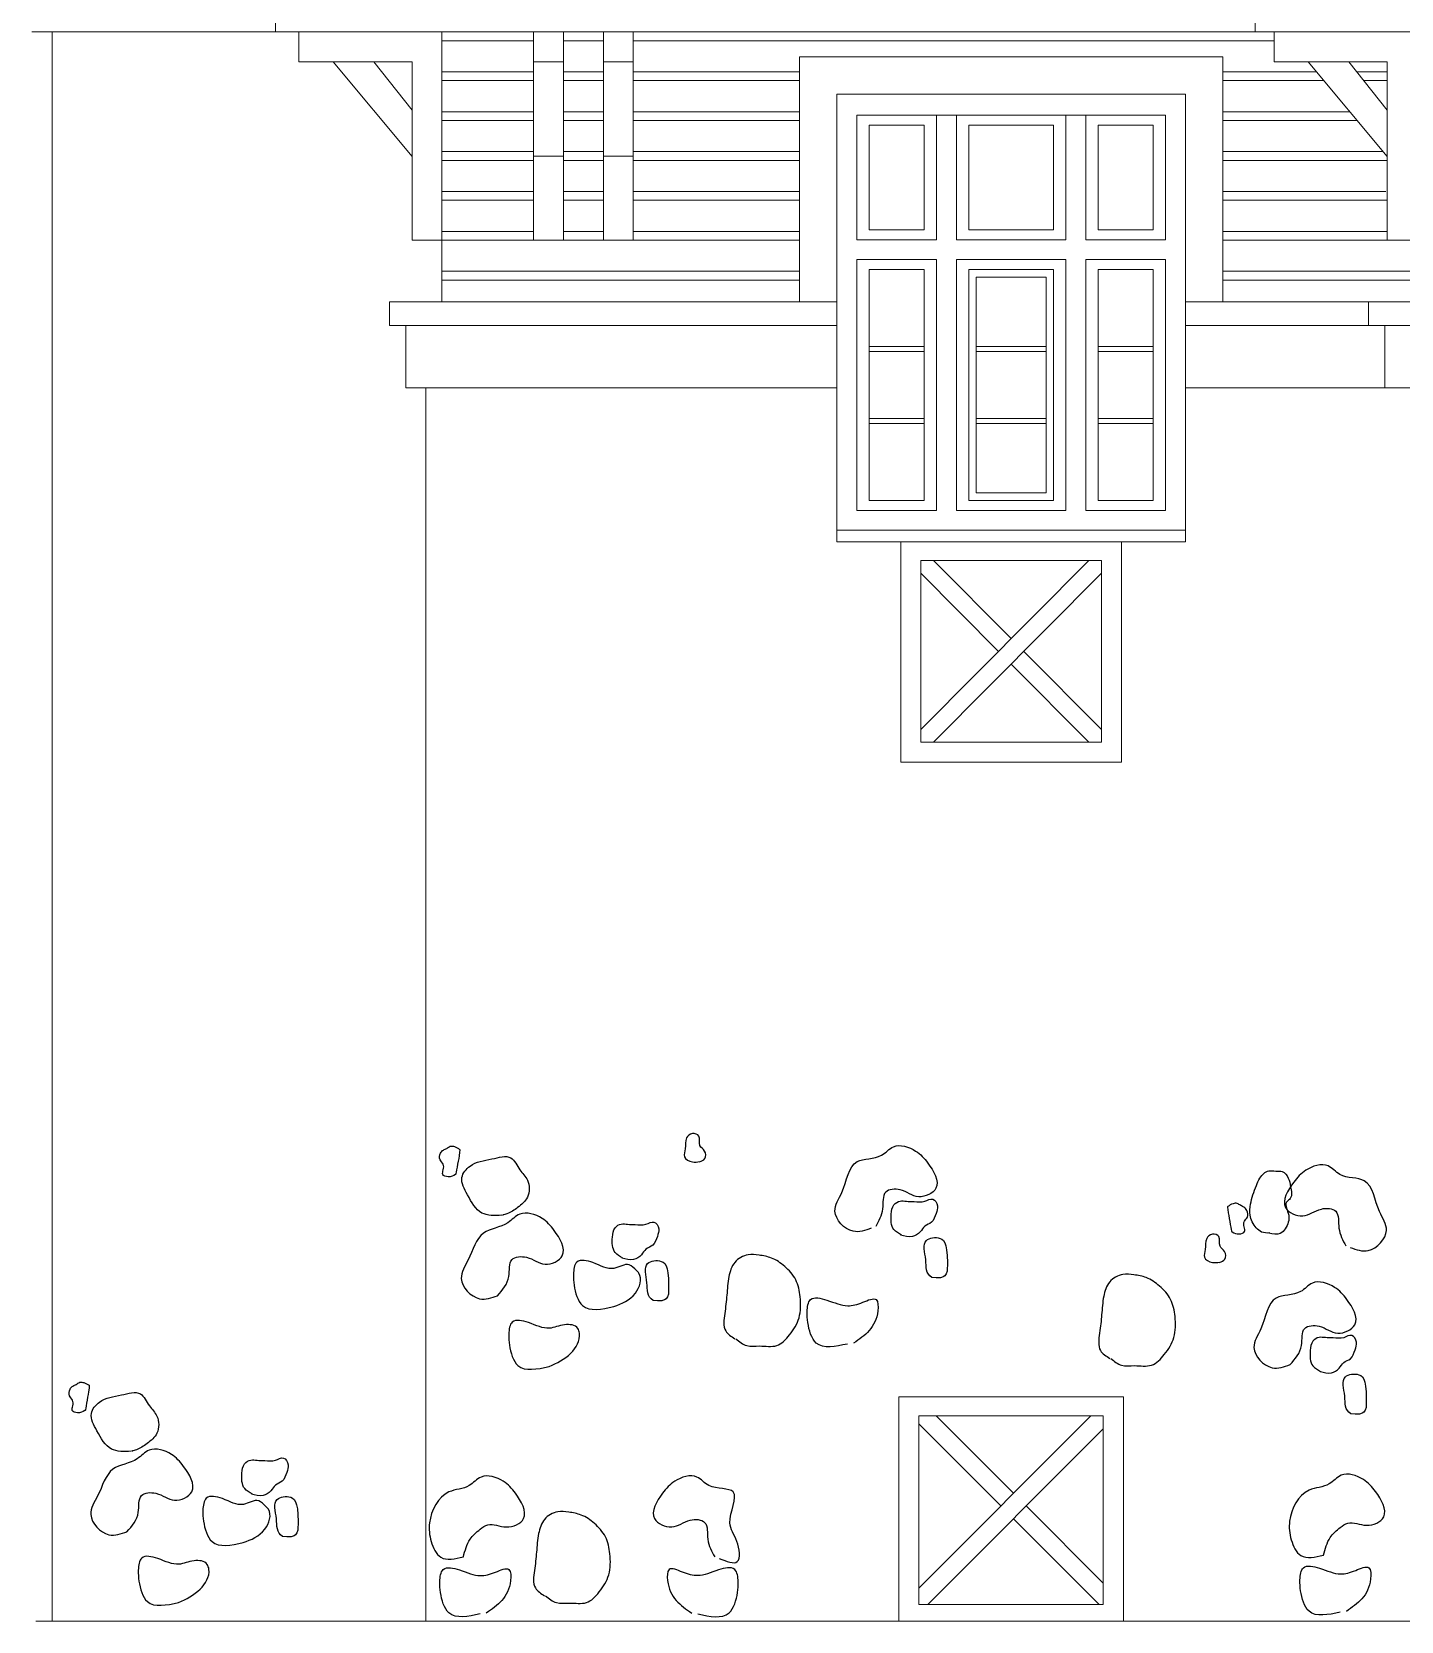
# Model space of a CAD drawing. Header units: millimetres. Extents: x 85048 to 158814, y 1395 to 38919.
# Drawn here: x 88273 to 93769, y 24464 to 30844 of the extents above; entities that cross this region are included whole.
import ezdxf

# ---------------------------------------------------------------- set-up
doc = ezdxf.new("R2010")
doc.units = ezdxf.units.MM
doc.layers.add('hatches', color=8, linetype='Continuous')
doc.layers.add('wall', color=5, linetype='Continuous')

msp = doc.modelspace()

# ---------------------------------------------------------------- linework, layer by layer
at = {"layer": 'hatches', "color": 252, "ltscale": 50, "true_color": 0x8f9991}
for points in [[(90952.3, 26308), (90974.1, 26321), (90973.1, 26351.6), (90954.5, 26373.4), (90950.1, 26411.6), (90923.9, 26421.4), (90901, 26403.9), (90895.6, 26360.3), (90892.3, 26328.7), (90923.9, 26308), (90953.4, 26309)], [(91641.7, 26041.5), (91569.5, 26029.4), (91496.4, 26110.2), (91524.1, 26185.2), (91585.5, 26308.9), (91683.3, 26334.5), (91731, 26368.9), (91820.3, 26351.7), (91869.1, 26303.5), (91901.8, 26202), (91832.5, 26168.3), (91757.9, 26195.8), (91700.2, 26186.8), (91687.2, 26119), (91659.9, 26048.1)], [(90159.3, 26093.5), (90079.3, 26102.7), (90021.4, 26175.8), (89999, 26245.6), (90031.7, 26291.4), (90119.6, 26319.8), (90195.6, 26324.1), (90232, 26276.2), (90261.9, 26235.1), (90262, 26166), (90222.7, 26124.9), (90179.6, 26099.5), (90161.5, 26093.4)], [(93564.9, 25964.5), (93637.2, 25952.4), (93710.2, 26033.2), (93682.5, 26108.2), (93621.2, 26231.9), (93523.4, 26257.5), (93475.6, 26291.9), (93386.3, 26274.7), (93337.6, 26226.5), (93304.9, 26125), (93374.2, 26091.3), (93448.7, 26118.8), (93506.5, 26109.8), (93519.4, 26042), (93546.8, 25971.1)], [(93242.3, 26022.6), (93208.5, 26026.5), (93187.3, 26043), (93163, 26094), (93164.6, 26137.9), (93174, 26175.6), (93188.1, 26213.2), (93202.2, 26243), (93237.6, 26272.1), (93265.8, 26271.3), (93291.7, 26269.7), (93316.1, 26243), (93325.5, 26208.5), (93323.9, 26161.5), (93309, 26146.6), (93317.6, 26094.8), (93316.1, 26065.8), (93283.9, 26021.1), (93238.4, 26021.8)], [(91763.4, 26014.4), (91733.3, 26036.2), (91722.1, 26098.1), (91733.2, 26136.1), (91757.8, 26150.7), (91783, 26149.9), (91813.8, 26149), (91856.6, 26149.8), (91888.8, 26158.7), (91907.7, 26131.7), (91902.4, 26101.2), (91883.6, 26065.5), (91856.8, 26049.9), (91838.5, 26027.4), (91807.2, 26008.7), (91760.1, 26013.4)], [(90141.9, 25770.9), (90069.7, 25758.8), (89996.6, 25839.6), (90024.3, 25914.5), (90085.7, 26021.5), (90183.4, 26063.9), (90231.2, 26098.2), (90320.5, 26081.1), (90369.2, 26032.9), (90402, 25931.3), (90332.7, 25897.6), (90258.1, 25925.1), (90200.3, 25916.2), (90187.4, 25848.4), (90141.9, 25770.9)], [(90644.4, 25922.2), (90614.4, 25944.1), (90603.1, 26005.9), (90614.2, 26043.9), (90638.8, 26058.5), (90664.1, 26057.7), (90694.8, 26056.8), (90737.7, 26057.6), (90769.8, 26066.5), (90788.8, 26039.5), (90783.4, 26009), (90764.7, 25973.3), (90737.8, 25957.7), (90719.5, 25935.2), (90688.2, 25916.5), (90641.1, 25921.3)], [(93039.7, 25904.4), (93061.5, 25917.5), (93060.5, 25948), (93041.9, 25969.8), (93037.5, 26008), (93011.3, 26017.8), (92988.4, 26000.4), (92983, 25956.7), (92979.7, 25925.1), (93011.3, 25904.4), (93040.8, 25905.5)], [(90608.6, 25727.1), (90483.2, 25731), (90449.4, 25813), (90446.7, 25857.5), (90460.4, 25905.6), (90525.1, 25903.6), (90609.4, 25880.7), (90670.5, 25895), (90699.3, 25872.4), (90709.5, 25860.7), (90695.3, 25780.9), (90608.6, 25727.1)], [(91098.8, 25598), (91142.1, 25570.6), (91194.2, 25569), (91262.4, 25570.8), (91313.9, 25613.3), (91352.1, 25682.2), (91356.8, 25766.2), (91338.9, 25834.9), (91294.5, 25888.4), (91241.4, 25922.1), (91191.6, 25933.7), (91147.6, 25935.1), (91094.5, 25904.7), (91070.6, 25847.4), (91062.3, 25773.5), (91053.9, 25699.6), (91057.7, 25629.4), (91094.8, 25598.2)], [(92603.4, 25519.3), (92646.7, 25491.9), (92698.8, 25490.2), (92767, 25492.1), (92818.4, 25534.5), (92856.7, 25603.5), (92861.4, 25687.5), (92843.5, 25756.1), (92799, 25809.6), (92746, 25843.3), (92696.2, 25854.9), (92652.2, 25856.3), (92599.1, 25825.9), (92575.2, 25768.6), (92566.9, 25694.7), (92558.5, 25620.9), (92562.3, 25550.6), (92599.4, 25519.4)], [(93323.4, 25494.1), (93251.2, 25482), (93178.2, 25562.8), (93205.8, 25637.8), (93267.2, 25761.5), (93365, 25787.1), (93412.8, 25821.5), (93502, 25804.3), (93550.8, 25756.1), (93583.5, 25654.6), (93514.2, 25620.9), (93439.7, 25648.4), (93381.9, 25639.4), (93369, 25571.6), (93323.4, 25494.1)], [(91546.8, 25576.8), (91421.5, 25580.7), (91387.6, 25662.7), (91385, 25707.2), (91398.6, 25755.3), (91463.3, 25753.3), (91547.6, 25730.4), (91608.8, 25744.7), (91661.7, 25755.1), (91668.4, 25710.4), (91633.5, 25630.6), (91571.2, 25580)], [(90349.2, 25486.5), (90223.8, 25490.4), (90190, 25572.4), (90187.3, 25617), (90201, 25665.1), (90265.7, 25663), (90350, 25640.2), (90411.1, 25654.4), (90464.1, 25639.4), (90470.8, 25620.2), (90435.9, 25540.4), (90349.2, 25486.5)], [(93445.1, 25467), (93415.1, 25488.9), (93403.8, 25550.7), (93414.9, 25588.8), (93439.5, 25603.3), (93464.8, 25602.5), (93495.5, 25601.6), (93538.4, 25602.4), (93570.5, 25611.3), (93589.5, 25584.3), (93584.1, 25553.8), (93565.4, 25518.1), (93538.5, 25502.5), (93520.2, 25480), (93488.9, 25461.3), (93445.1, 25467)], [(88672, 25146.2), (88591.9, 25155.4), (88534, 25228.5), (88511.7, 25298.3), (88544.4, 25344.1), (88632.2, 25372.5), (88708.2, 25376.8), (88744.6, 25328.9), (88774.6, 25287.8), (88774.6, 25218.7), (88735.4, 25177.6), (88692.2, 25152.2), (88674.2, 25146.1)], [(88654.5, 24823.5), (88582.3, 24811.5), (88509.3, 24892.3), (88536.9, 24967.2), (88598.3, 25074.1), (88696.1, 25116.5), (88743.9, 25150.9), (88833.1, 25133.8), (88881.9, 25085.6), (88914.6, 24984), (88845.3, 24950.3), (88770.7, 24977.8), (88713, 24968.9), (88700.1, 24901.1), (88654.5, 24823.5)], [(89157.1, 24974.9), (89127, 24996.7), (89115.8, 25058.6), (89126.9, 25096.6), (89151.5, 25111.2), (89176.7, 25110.4), (89207.5, 25109.5), (89250.3, 25110.3), (89282.5, 25119.2), (89301.4, 25092.2), (89296, 25061.7), (89277.3, 25026), (89250.5, 25010.4), (89232.2, 24987.9), (89200.8, 24969.2), (89153.8, 24973.9)], [(90004.7, 24722.3), (89914.3, 24721), (89875.7, 24784.4), (89868.9, 24859.4), (89947, 24983.1), (90028.1, 25008.7), (90075.9, 25043.1), (90165.1, 25025.9), (90213.9, 24977.7), (90246.6, 24876.2), (90177.3, 24842.5), (90102.7, 24851.5), (90072.2, 24833.6), (90032.1, 24793.2), (90004.7, 24722.3)], [(91031.8, 24715.7), (91104, 24703.6), (91102.6, 24784.4), (91074.9, 24859.4), (91088, 24983.1), (90990.2, 25008.7), (90942.5, 25043.1), (90853.2, 25025.9), (90804.4, 24977.7), (90771.7, 24876.2), (90841, 24842.5), (90915.6, 24870), (90973.3, 24861), (90986.2, 24793.2), (91013.6, 24722.3)], [(93457, 24729.2), (93366.6, 24727.9), (93328, 24791.3), (93321.2, 24866.2), (93399.2, 24989.9), (93480.4, 25015.6), (93528.1, 25049.9), (93617.4, 25032.8), (93666.2, 24984.6), (93698.9, 24883.1), (93629.6, 24849.3), (93555, 24858.4), (93524.5, 24840.5), (93484.3, 24800.1), (93457, 24729.2)], [(89121.2, 24779.7), (88995.9, 24783.7), (88962, 24865.7), (88959.4, 24910.2), (88973, 24958.3), (89037.7, 24956.3), (89122, 24933.4), (89183.2, 24947.7), (89211.9, 24925.1), (89222.2, 24913.4), (89207.9, 24833.6), (89121.2, 24779.7)], [(90335, 24566.4), (90378.3, 24538.9), (90430.3, 24537.3), (90498.6, 24539.2), (90550, 24581.6), (90588.3, 24650.5), (90593, 24734.5), (90575.1, 24803.2), (90530.6, 24856.7), (90477.6, 24890.4), (90427.8, 24902), (90383.7, 24903.4), (90330.7, 24873), (90306.8, 24815.7), (90298.4, 24741.8), (90290.1, 24667.9), (90293.9, 24597.7), (90331, 24566.5)], [(88861.8, 24539.2), (88736.5, 24543.1), (88702.6, 24625.1), (88700, 24669.7), (88713.6, 24717.8), (88778.3, 24715.7), (88862.6, 24692.8), (88923.8, 24707.1), (88976.7, 24692.1), (88983.4, 24672.8), (88948.5, 24593.1), (88861.8, 24539.2)], [(93524.6, 24500.3), (93399.3, 24504.3), (93365.4, 24586.2), (93362.8, 24630.8), (93376.5, 24678.9), (93441.2, 24676.9), (93525.4, 24654), (93586.6, 24668.2), (93639.5, 24678.7), (93646.2, 24634), (93611.3, 24554.2), (93549, 24503.6)], [(90072.4, 24493.5), (89947, 24497.4), (89913.2, 24579.4), (89910.5, 24623.9), (89924.2, 24672), (89988.9, 24670), (90073.2, 24647.1), (90134.3, 24661.4), (90187.3, 24671.8), (90194, 24627.1), (90159.1, 24547.3), (90096.8, 24496.7)], [(90946, 24493.5), (91071.3, 24497.4), (91105.2, 24579.4), (91107.8, 24623.9), (91094.1, 24672), (91029.4, 24670), (90945.2, 24647.1), (90884, 24661.4), (90831, 24671.8), (90824.4, 24627.1), (90859.3, 24547.3), (90921.6, 24496.7)]]:
    msp.add_spline(points, degree=3, dxfattribs=at)
for points, knots in [([(89974.8, 26258.7), (89974.8, 26258.7), (89992.7, 26356.7), (89984.1, 26362), (89971.7, 26369.9), (89951.5, 26372.9), (89939.1, 26361.5), (89923.3, 26356.5), (89910.3, 26341), (89906.3, 26316.1), (89927, 26299.9), (89926, 26278), (89916.7, 26253.8), (89947.7, 26245), (89965.3, 26251.4), (89974.1, 26258.1), (89974.8, 26258.7)], [124.845666, 124.845666, 124.845666, 124.845666, 127.93742, 131.029173, 153.842308, 170.334498, 186.795964, 201.512455, 218.997738, 245.397607, 266.238724, 289.285258, 308.048715, 331.383778, 361.749297, 364.491593, 364.491593, 364.491593, 364.491593]), ([(93088.2, 26029.2), (93088.2, 26029.2), (93070.3, 26127.3), (93078.9, 26132.5), (93091.3, 26140.4), (93111.5, 26143.5), (93123.9, 26132), (93139.7, 26127), (93152.7, 26111.6), (93156.7, 26086.6), (93136, 26070.5), (93136.9, 26048.5), (93146.3, 26024.3), (93115.2, 26015.6), (93097.7, 26022), (93088.9, 26028.7), (93088.2, 26029.2)], [124.845666, 124.845666, 124.845666, 124.845666, 127.93742, 131.029173, 153.842308, 170.334498, 186.795964, 201.512455, 218.997738, 245.397607, 266.238724, 289.285258, 308.048715, 331.383778, 361.749297, 364.491593, 364.491593, 364.491593, 364.491593]), ([(91885.7, 25844.1), (91913.9, 25841), (91932.6, 25845.1), (91941.7, 25851.8), (91946.9, 25869.3), (91950.1, 25973), (91929.8, 26011.4), (91839.8, 25998.6), (91867.1, 25917.8), (91859.8, 25858.7), (91885.7, 25844.1)], [394.702215, 394.702215, 394.702215, 394.702215, 400.557988, 415.910439, 415.910439, 415.910439, 480.991077, 536.231936, 613.763119, 684.162889, 684.162889, 684.162889, 684.162889]), ([(90766.8, 25751.9), (90795, 25748.8), (90813.7, 25752.9), (90822.8, 25759.6), (90827.9, 25777.1), (90831.2, 25880.8), (90810.8, 25919.2), (90720.9, 25906.4), (90748.2, 25825.6), (90740.9, 25766.5), (90766.8, 25751.9)], [394.702215, 394.702215, 394.702215, 394.702215, 400.557988, 415.910439, 415.910439, 415.910439, 480.991077, 536.231936, 613.763119, 684.162889, 684.162889, 684.162889, 684.162889]), ([(93567.5, 25296.7), (93595.7, 25293.6), (93614.4, 25297.7), (93623.5, 25304.4), (93628.6, 25321.9), (93631.9, 25425.6), (93611.5, 25464), (93521.6, 25451.2), (93548.9, 25370.4), (93541.6, 25311.3), (93567.5, 25296.7)], [394.702215, 394.702215, 394.702215, 394.702215, 400.557988, 415.910439, 415.910439, 415.910439, 480.991077, 536.231936, 613.763119, 684.162889, 684.162889, 684.162889, 684.162889]), ([(88487.5, 25311.4), (88487.5, 25311.4), (88505.4, 25409.4), (88496.8, 25414.7), (88484.3, 25422.5), (88464.2, 25425.6), (88451.7, 25414.2), (88436, 25409.2), (88422.9, 25393.7), (88418.9, 25368.7), (88439.6, 25352.6), (88438.7, 25330.7), (88429.4, 25306.5), (88460.4, 25297.7), (88477.9, 25304.1), (88486.7, 25310.8), (88487.5, 25311.4)], [124.845666, 124.845666, 124.845666, 124.845666, 127.93742, 131.029173, 153.842308, 170.334498, 186.795964, 201.512455, 218.997738, 245.397607, 266.238724, 289.285258, 308.048715, 331.383778, 361.749297, 364.491593, 364.491593, 364.491593, 364.491593]), ([(89279.4, 24804.6), (89307.6, 24801.5), (89326.3, 24805.5), (89335.4, 24812.3), (89340.6, 24829.8), (89343.8, 24933.5), (89323.5, 24971.9), (89233.5, 24959.1), (89260.8, 24878.3), (89253.5, 24819.2), (89279.4, 24804.6)], [394.702215, 394.702215, 394.702215, 394.702215, 400.557988, 415.910439, 415.910439, 415.910439, 480.991077, 536.231936, 613.763119, 684.162889, 684.162889, 684.162889, 684.162889])]:
    msp.add_open_spline(points, degree=3, knots=knots, dxfattribs=at)
at = {"layer": 'wall', "color": 250, "linetype": 'Continuous', "lineweight": 15, "ltscale": 0.13}
for p, q in [((89250.2, 31094.3), (89250.2, 30844.3)), ((89250.2, 30844.2), (89250.2, 31094.2)), ((93183.7, 31094.3, -0.9), (93183.7, 30844.3, -0.9)), ((89250.2, 30844.3, -0.1), (88272.5, 30844.3, -0.1)), ((88353.7, 30844.3, -0.1), (88353.7, 24464.3, 5.1)), ((89250.2, 30844.3), (93313.7, 30844.3)), ((89345, 30844.3), (89345, 30724.3)), ((89918.5, 30844.3), (89918.5, 29760.2)), ((90286.5, 30844.3), (90286.5, 30007.2)), ((90406.5, 30844.3), (90406.5, 30007.2)), ((90566.9, 30844.3, -1.8), (90566.9, 30007.2, -1.8)), ((90686.9, 30844.3, -1.8), (90686.9, 30007.2, -1.8)), ((93183.7, 30844.3, -0.9), (94256.5, 30844.3, -0.9)), ((93259.1, 30844.3, -0.9), (93259.1, 30724.3, -0.9)), ((89918.5, 30808.2), (90286.5, 30808.2)), ((90406.5, 30808.2), (90566.9, 30808.2)), ((90686.9, 30808.2), (93259.1, 30808.2)), ((89798.8, 30724.3), (89345, 30724.3)), ((89798.8, 30343.8), (89482.1, 30724.3)), ((89798.8, 30529.2), (89644.9, 30724.3)), ((89798.8, 30724.3), (89798.8, 30007.2)), ((90286.5, 30724.3), (90406.5, 30724.3)), ((90566.9, 30724.3, -1.8), (90686.9, 30724.3, -1.8)), ((91353.4, 30744.3), (91353.4, 29760.2)), ((93053.4, 30744.2), (91353.4, 30744.3)), ((93053.4, 30744.2), (93053.4, 29760.2)), ((93712.9, 30724.3, -0.9), (93259.1, 30724.3, -0.9)), ((93712.9, 30343.8, -0.9), (93396.1, 30724.3, -0.9)), ((93712.9, 30529.2, -0.9), (93558.9, 30724.3, -0.9)), ((93712.9, 30724.3, -0.9), (93712.9, 30007.2, -0.9)), ((89918.5, 30683.3), (90286.5, 30683.3)), ((89918.5, 30648.2), (90286.5, 30648.2)), ((90406.5, 30683.3), (90566.9, 30683.3)), ((90406.5, 30648.2), (90566.9, 30648.2)), ((90686.9, 30683.3), (91353.4, 30683.3)), ((90686.9, 30648.2), (91353.4, 30648.2)), ((93053.4, 30683.3), (93430.2, 30683.3)), ((93053.4, 30648.2), (93459.5, 30648.2)), ((93591.2, 30683.3, -2.7), (93712.9, 30683.3, -2.7)), ((93618.9, 30648.2, -2.7), (93712.9, 30648.2, -2.7)), ((91503.4, 30594.3), (91503.4, 28797.2)), ((92903.4, 30594.2), (91503.4, 30594.3)), ((92903.4, 30594.2), (92903.4, 28797.2)), ((89918.5, 30523.2), (90286.5, 30523.2)), ((90406.5, 30523.2), (90566.9, 30523.2)), ((90686.9, 30523.2), (91353.4, 30523.2)), ((91583.6, 30509.7), (91583.6, 30009.7)), ((91583.6, 30509.7), (92823.7, 30509.7)), ((91903.8, 30509.7), (91903.8, 30049.8)), ((91903.8, 30509.7), (91903.8, 30009.7)), ((91983.8, 30509.7), (91983.8, 30009.7)), ((92423.5, 30509.7), (92423.5, 30009.7)), ((92503.5, 30509.7), (92503.5, 30009.7)), ((92503.5, 30509.7), (92503.5, 30009.7)), ((92823.7, 30509.7), (92823.7, 30009.7)), ((93053.4, 30523.2), (93563.5, 30523.2)), ((89918.5, 30488.1), (90286.5, 30488.1)), ((90406.5, 30488.1), (90566.9, 30488.1)), ((90686.9, 30488.1), (91353.4, 30488.1)), ((91633.6, 30469.7), (91853.8, 30469.7)), ((91633.6, 30469.7), (91633.6, 30049.8)), ((91853.8, 30469.7), (91853.8, 30049.8)), ((92033.8, 30469.7), (92373.5, 30469.7)), ((92033.8, 30469.7), (92033.8, 30049.8)), ((92373.5, 30469.7), (92373.5, 30049.8)), ((92553.5, 30469.7), (92773.7, 30469.7)), ((92553.5, 30469.7), (92553.5, 30049.8)), ((92773.7, 30469.7), (92773.7, 30049.8)), ((93053.4, 30488.1), (93592.7, 30488.1)), ((89918.5, 30363.2), (90286.5, 30363.2)), ((89918.5, 30328.1), (90286.5, 30328.1)), ((90286.5, 30344.4), (90406.5, 30344.4)), ((90406.5, 30363.2), (90566.9, 30363.2)), ((90406.5, 30328.1), (90566.9, 30328.1)), ((90566.9, 30344.4, -1.8), (90686.9, 30344.4, -1.8)), ((90686.9, 30363.2), (91353.4, 30363.2)), ((90686.9, 30328.1), (91353.4, 30328.1)), ((93053.4, 30363.2), (93696.7, 30363.2)), ((93053.4, 30328.1), (93712.9, 30328.1)), ((89918.5, 30203.1), (90286.5, 30203.1)), ((90406.5, 30203.1), (90566.9, 30203.1)), ((90686.9, 30203.1), (91353.4, 30203.1)), ((93053.4, 30203.1), (93707.3, 30203.1)), ((89918.5, 30168), (90286.5, 30168)), ((90406.5, 30168), (90566.9, 30168)), ((90686.9, 30168), (91353.4, 30168)), ((93053.4, 30168), (93712.9, 30168)), ((91633.6, 30049.8), (91853.8, 30049.8)), ((91983.8, 30049.8), (91983.8, 30009.7)), ((92033.8, 30049.8), (92373.5, 30049.8)), ((92553.5, 30049.8), (92773.7, 30049.8)), ((89798.8, 30007.2), (89918.5, 30007.2)), ((89918.5, 30043.1), (90286.5, 30043.1)), ((89918.5, 30008), (90286.5, 30008)), ((90286.5, 30007.2), (90406.5, 30007.2)), ((90406.5, 30043.1), (90566.9, 30043.1)), ((90406.5, 30008), (90566.9, 30008)), ((90566.9, 30007.2, -1.8), (90686.9, 30007.2, -1.8)), ((90686.9, 30043.1), (91353.4, 30043.1)), ((90686.9, 30008), (91353.4, 30008)), ((91583.6, 30009.7), (91903.8, 30009.7)), ((91583.6, 30009.7), (91903.8, 30009.7)), ((91983.8, 30009.7), (92423.5, 30009.7)), ((92503.5, 30009.7), (92823.7, 30009.7)), ((93053.4, 30043.1), (93712.9, 30043.1)), ((93053.4, 30008), (93712.9, 30008)), ((93712.9, 30007.2, -0.9), (93832.5, 30007.2, -0.9)), ((91583.6, 29929.7), (91583.6, 28923.2)), ((91583.6, 29929.7), (91903.8, 29929.7)), ((91583.6, 29929.7), (91903.8, 29929.7)), ((91903.8, 29929.7), (91903.8, 28923.2)), ((91903.8, 29929.7), (91903.8, 28923.2)), ((91983.8, 29929.7), (92423.5, 29929.7)), ((91983.8, 29929.7), (91983.8, 28923.2)), ((91983.8, 29929.7), (92423.5, 29929.7)), ((91983.8, 29929.7), (91983.8, 28923.2)), ((92423.5, 29929.7), (92423.5, 28923.2)), ((92423.5, 29929.7), (92423.5, 28923.2)), ((92503.5, 29929.7), (92503.5, 28923.2)), ((92503.5, 29929.7), (92503.5, 28923.2)), ((92823.7, 29929.7), (92503.5, 29929.7)), ((92823.7, 29929.7), (92503.5, 29929.7)), ((92823.7, 29929.7), (92823.7, 28923.2)), ((89918.5, 29883), (91353.4, 29883)), ((91633.6, 29889.5), (91633.6, 28963.3)), ((91633.6, 29889.5), (91853.8, 29889.5)), ((91853.8, 29889.5), (91853.8, 28963.3)), ((92033.8, 29889.5), (92033.8, 28963.3)), ((92033.8, 29889.5), (92373.5, 29889.5)), ((92033.8, 29889.5), (92033.8, 28963.3)), ((92033.8, 29889.5), (92373.5, 29889.5)), ((92063.8, 29859.5), (92063.8, 28993.3)), ((92063.8, 29859.5), (92343.5, 29859.5)), ((92343.5, 29859.5), (92343.5, 28993.3)), ((92373.5, 29889.5), (92373.5, 28963.3)), ((92373.5, 29889.5), (92373.5, 28963.3)), ((92553.5, 29889.5), (92553.5, 28963.3)), ((92773.7, 29889.5), (92553.5, 29889.5)), ((92773.7, 29889.5), (92773.7, 28963.3)), ((93053.4, 29883), (94933.8, 29883)), ((89918.5, 29847.9), (91353.4, 29847.9)), ((93053.4, 29847.9), (94933.8, 29847.9)), ((91503.4, 29760.2), (89708.5, 29760.2)), ((89708.5, 29760.2), (89708.5, 29665.3)), ((92903.4, 29760.2), (95083.8, 29760.2)), ((93638.5, 29760.2, -0.9), (93638.5, 29665.3, -0.9)), ((89708.5, 29665.3), (91503.4, 29665.3)), ((89773.5, 29415.3), (89773.5, 29665.3)), ((92903.4, 29665.3), (95083.8, 29665.3)), ((93703.5, 29415.3, -0.9), (93703.5, 29665.3, -0.9)), ((91853.8, 29580.9), (91633.6, 29580.9)), ((91853.8, 29560.9), (91633.6, 29560.9)), ((92343.5, 29580.9), (92063.8, 29580.9)), ((92343.5, 29560.9), (92063.8, 29560.9)), ((92773.7, 29580.9), (92553.5, 29580.9)), ((92773.7, 29560.9), (92553.5, 29560.9)), ((89773.5, 29415.3), (91503.4, 29415.3)), ((89853.7, 29415.3), (89853.7, 24464.3)), ((92903.4, 29415.3), (95083.8, 29415.3)), ((91853.8, 29292), (91633.6, 29292)), ((92343.5, 29292), (92063.8, 29292)), ((92773.7, 29292), (92553.5, 29292)), ((91853.8, 29272), (91633.6, 29272)), ((92343.5, 29272), (92063.8, 29272)), ((92773.7, 29272), (92553.5, 29272)), ((92063.8, 28993.3), (92343.5, 28993.3)), ((91583.6, 28923.2), (91903.8, 28923.2)), ((91853.8, 28963.3), (91633.6, 28963.3)), ((91983.8, 28923.2), (92423.5, 28923.2)), ((92373.5, 28963.3), (92033.8, 28963.3)), ((92503.5, 28923.2), (92823.7, 28923.2)), ((92773.7, 28963.3), (92553.5, 28963.3)), ((92903.4, 28843.2), (91503.4, 28843.2)), ((91503.4, 28843.2), (92903.4, 28843.2)), ((91503.4, 28797.2), (92903.4, 28797.2)), ((91761.2, 27912.2), (91761.2, 28797.2)), ((92646.2, 28797.2), (92646.2, 27912.2)), ((91841.2, 28722.2), (92566.2, 28722.2)), ((91841.2, 27992.2), (91841.2, 28722.2)), ((91841.2, 28043.3, -0.5), (92515.4, 28722.2, 0)), ((91891.9, 28722.2, 0), (92203.7, 28408.3, -0.2)), ((92566.2, 27992.2), (92566.2, 28722.2)), ((91841.2, 28671.1, 0), (92152.9, 28357.2, -0.2)), ((91891.9, 27992.2, -0.5), (92566.2, 28671.1, 0)), ((89853.7, 28623), (89853.7, 24464.3)), ((92254.4, 28357.2, -0.3), (92566.2, 28043.3, -0.5)), ((92203.7, 28306.1, -0.3), (92515.4, 27992.2, -0.5)), ((92566.2, 27992.2, -0.5), (91841.2, 27992.2, -0.5)), ((92646.2, 27912.2), (91761.2, 27912.2)), ((91753.2, 25364.3), (92654.1, 25364.3)), ((92654.1, 25364.3), (91753.2, 25364.3)), ((91753.2, 24464.3), (91753.2, 25364.3)), ((92654.1, 24464.3), (92654.1, 25364.3)), ((92572.5, 25289.3), (91833.2, 25289.3)), ((91833.2, 24596.8), (92523.4, 25289.3)), ((91833.2, 24531.1), (91833.2, 25289.3)), ((91902.9, 25289.3), (92213.2, 24978)), ((92572.5, 24531.1), (92572.5, 25289.3)), ((91833.2, 25257), (92162.2, 24926.9)), ((91869.6, 24531.1), (92572.5, 25236.3)), ((92264.1, 24926.9), (92572.5, 24617.6)), ((92213.2, 24875.8), (92556.8, 24531.1)), ((92572.5, 24531.1), (91833.2, 24531.1)), ((94479.1, 24464.3), (88288.7, 24464.3))]:
    msp.add_line(p, q, dxfattribs=at)

doc.saveas('drawing.dxf')
